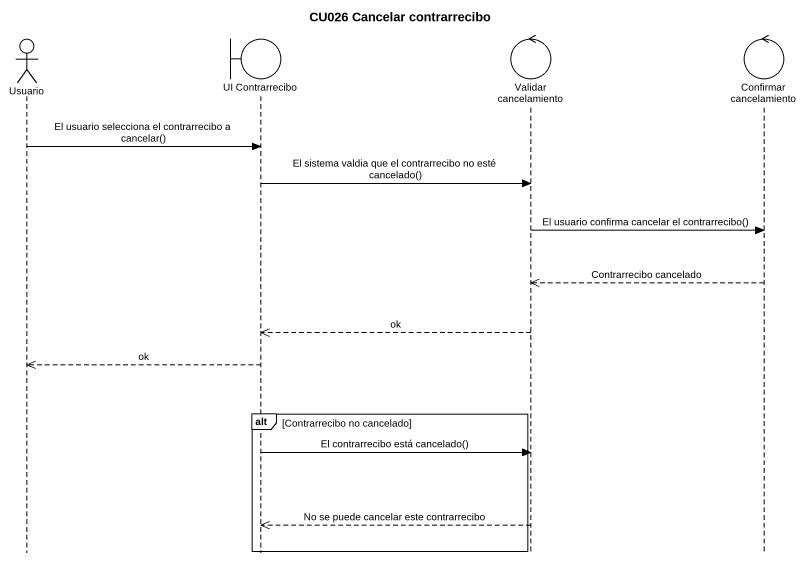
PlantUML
@startuml
title CU026 Cancelar contrarrecibo
hide footbox
actor Usuario
boundary "UI Contrarrecibo" as UI_Contrarrecibo
control "Validar cancelamiento" as Validar_cancelamiento
control "Confirmar cancelamiento" as Confirmar_cancelamiento

Usuario -> UI_Contrarrecibo : El usuario selecciona el contrarrecibo a cancelar()
UI_Contrarrecibo -> Validar_cancelamiento : El sistema valdia que el contrarrecibo no esté cancelado()
Validar_cancelamiento -> Confirmar_cancelamiento : El usuario confirma cancelar el contrarrecibo()
Confirmar_cancelamiento -->> Validar_cancelamiento : Contrarrecibo cancelado
Validar_cancelamiento -->> UI_Contrarrecibo : ok
UI_Contrarrecibo -->> Usuario : ok
alt Contrarrecibo no cancelado
  UI_Contrarrecibo -> Validar_cancelamiento : El contrarrecibo está cancelado()
  Validar_cancelamiento -->> UI_Contrarrecibo : No se puede cancelar este contrarrecibo
end
@enduml
